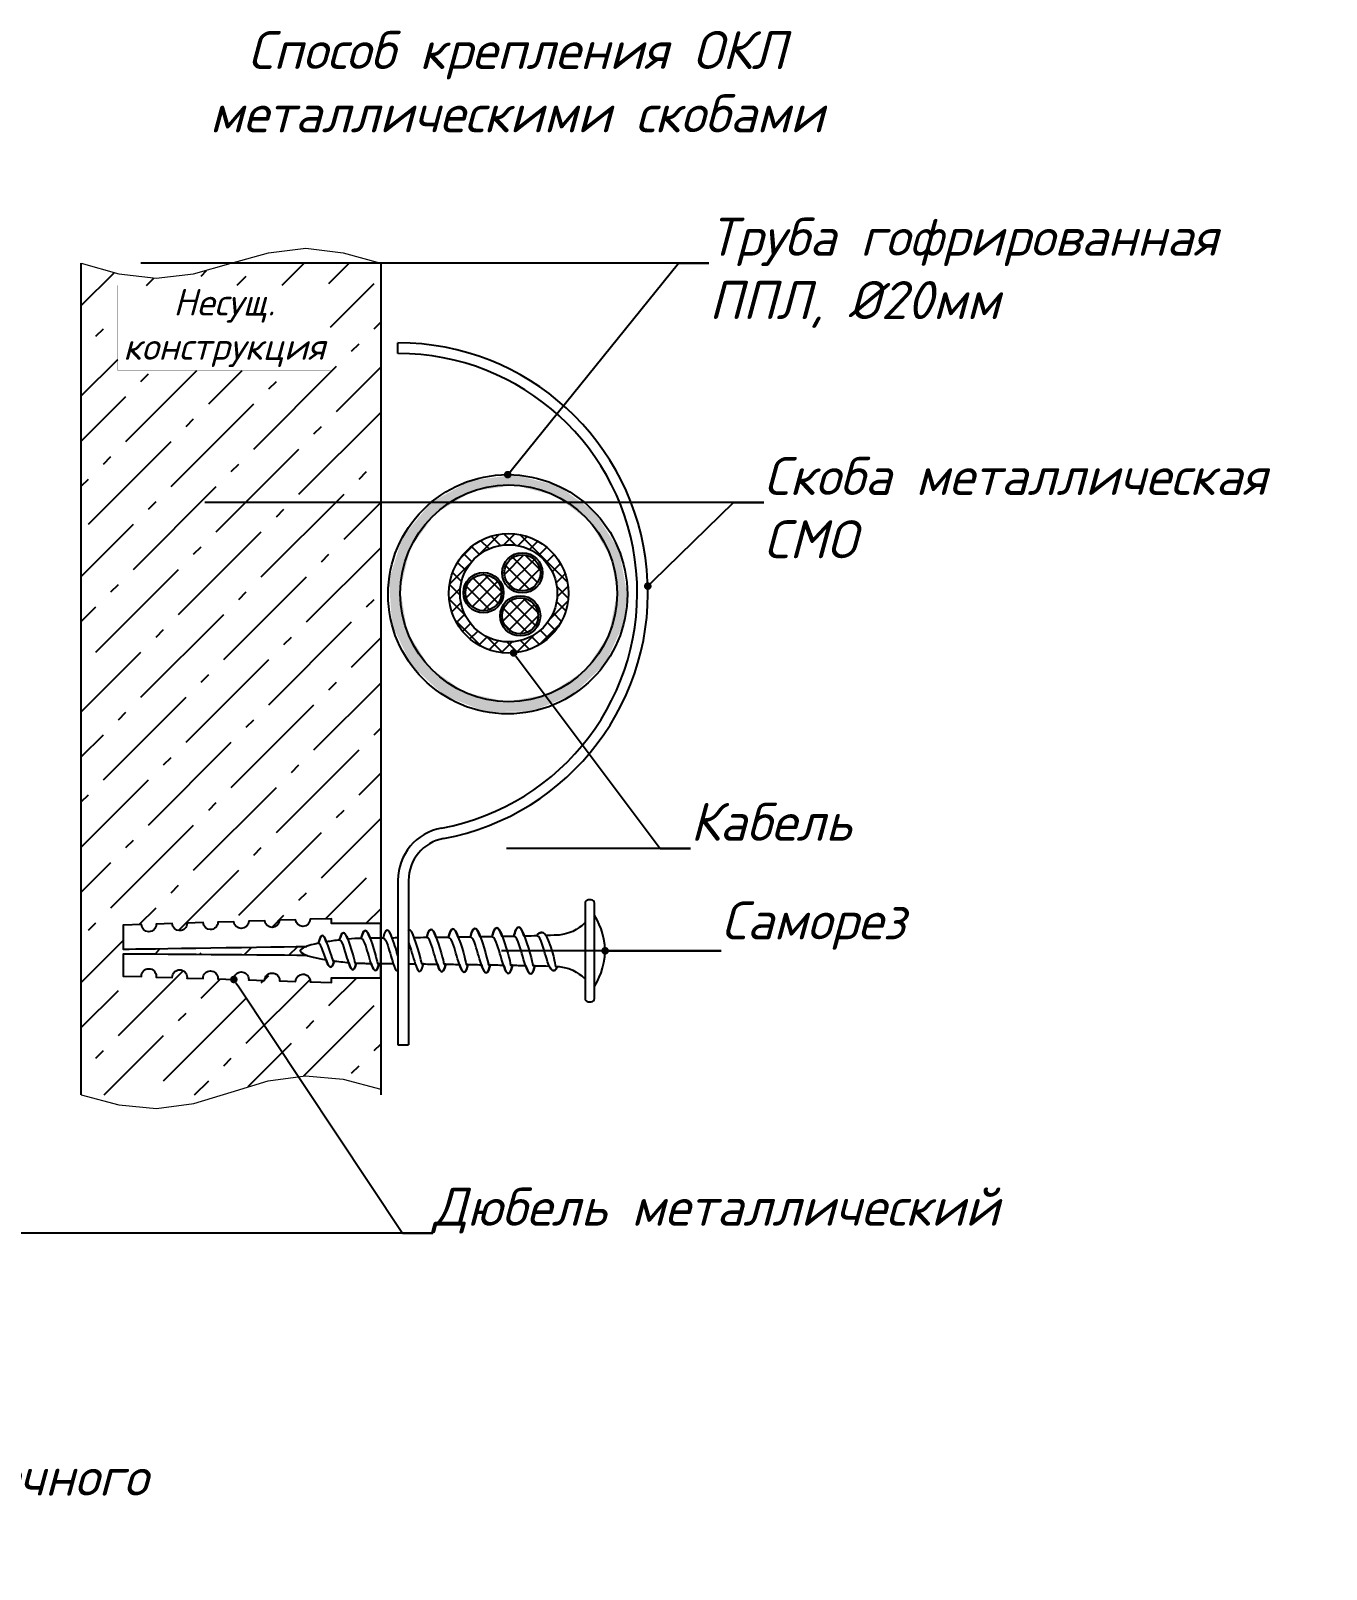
# Model space of a CAD drawing. Extents: x -152830 to 1281226, y -304852 to -2349.
# Drawn here: x 1105793 to 1114320, y -73622 to -63497 of the extents above; entities that cross this region are included whole.
import ezdxf
from ezdxf import colors
from ezdxf.entities.mleader import LeaderData, LeaderLine
from ezdxf.math import Vec2, Vec3

# ---------------------------------------------------------------- set-up
doc = ezdxf.new("R2010")
doc.units = 0
doc.header["$LTSCALE"] = 100
doc.layers.add('Текст', color=7, linetype='Continuous', lineweight=15)
doc.styles.add('OlympDesign', font='isocpeui.ttf', dxfattribs={"height": 250})

# ---------------------------------------------------------------- blocks, each defined once
blk = doc.blocks.new('_Dot')
at = {"color": 0, "linetype": 'ByBlock', "lineweight": -2}
blk.add_line((-0.5, 0), (-1, 0), dxfattribs=at)
at = {"color": 0, "linetype": 'ByBlock', "const_width": 0.5}
blk.add_lwpolyline([(-0.25, 0, 1), (0.25, 0, 1)], format="xyb", close=True, dxfattribs=at)

msp = doc.modelspace()

# ---------------------------------------------------------------- hatches: boundary and pattern name
h = msp.add_hatch(color=256)
h.paths.add_polyline_path([(1109720.141797, -67205.487733), (1109664.639575, -66915.081976), (1109505.956392, -66665.611242), (1109266.459916, -66492.240431), (1108979.909098, -66419.407551), (1108686.695574, -66457.378981), (1108428.150144, -66600.802342), (1108240.716861, -66829.460962), (1108150.81595, -67111.123573), (1108171.119666, -67406.087569), (1108298.766038, -67672.775409), (1108515.762285, -67873.5953), (1108791.521044, -67980.240069), (1109087.171906, -67977.677279), (1109361.040509, -67866.268176), (1109574.522875, -67661.716767), (1109697.526953, -67392.856214)])
h.paths.add_polyline_path([(1109652.191195, -67199.302962), (1109596.740703, -67475.052992), (1109439.009665, -67707.934412), (1109203.51924, -67861.743045), (1108926.879204, -67912.567517), (1108652.096531, -67852.50656), (1108421.889443, -67690.897362), (1108272.04636, -67452.863989), (1108225.862166, -67175.411549), (1108290.51674, -66901.673313), (1108455.958764, -66674.205132), (1108696.468313, -66528.369633), (1108974.655328, -66486.838671), (1109247.272341, -66556.068727), (1109471.937805, -66725.297168), (1109613.724812, -66968.215427)])

# ---------------------------------------------------------------- linework, layer by layer
at = {"color": 7, "lineweight": 18}
for p, q in [((1107111.394857, -65026.735512), (1107357.711861, -64957.066542)), ((1107357.711861, -64957.066542), (1107604.028864, -64928.20871)), ((1107604.028864, -64928.20871), (1107850.345868, -64957.066542)), ((1107850.345868, -64957.066542), (1108096.662872, -65026.735512)), ((1106126.126843, -65026.735512), (1106372.443846, -65096.404481)), ((1106372.443846, -65096.404481), (1106618.76085, -65125.262313)), ((1106618.76085, -65125.262313), (1106865.077854, -65096.404481)), ((1106865.077854, -65096.404481), (1107111.394857, -65026.735512)), ((1107356.361271, -70407.481766), (1107602.118842, -70373.848879)), ((1107602.118842, -70373.848879), (1107848.995279, -70397.931656)), ((1107111.394857, -70481.925791), (1107356.361271, -70407.481766)), ((1107848.995279, -70397.931656), (1108096.662872, -70462.82557)), ((1106126.126843, -70501.026012), (1106373.794436, -70565.919926)), ((1106373.794436, -70565.919926), (1106620.670872, -70590.002703)), ((1106620.670872, -70590.002703), (1106866.428443, -70556.369816)), ((1106866.428443, -70556.369816), (1107111.394857, -70481.925791))]:
    msp.add_line(p, q, dxfattribs=at)
for p, q in [((1106126.126843, -70501.026012), (1106126.126843, -65026.735512)), ((1106126.126843, -65305.725245), (1106342.424872, -65089.427216)), ((1106914.865443, -65110.956341), (1106950.813854, -65075.00793)), ((1107447.819631, -65171.971849), (1107593.055968, -65026.735512)), ((1107756.322512, -65160.453816), (1107890.040816, -65026.735512)), ((1108096.662872, -65026.735512), (1108096.662872, -70501.026012)), ((1106556.224645, -65172.61229), (1106603.688384, -65125.148552)), ((1107150.834783, -65171.971849), (1107211.850291, -65110.956341)), ((1107766.502321, -65447.258855), (1108053.30736, -65160.453816)), ((1106221.900797, -65506.936139), (1106271.398272, -65457.438664)), ((1108053.30736, -65457.438664), (1108096.662872, -65414.083152)), ((1107904.814936, -65605.931088), (1107954.312411, -65556.433613)), ((1108210.18715, -65620.291219), (1108210.18715, -65550.291219)), ((1106126.126843, -65899.694941), (1106366.505122, -65659.316662)), ((1107261.347765, -66249.398259), (1107805.819987, -65704.926037)), ((1107805.819987, -66001.910885), (1108096.662872, -65711.068001)), ((1106419.890696, -66199.900784), (1106887.180804, -65732.610676)), ((1106518.885645, -65803.920987), (1106568.38312, -65754.423512)), ((1106964.362917, -65952.413411), (1107184.165652, -65732.610676)), ((1107360.342715, -65853.418461), (1107409.840189, -65803.920987)), ((1106126.126843, -66196.679789), (1106419.890696, -65902.915936)), ((1106716.875544, -66496.885632), (1107261.347765, -65952.413411)), ((1107558.332614, -66546.383107), (1108096.662872, -66008.052849)), ((1106815.870493, -66100.905835), (1106865.367968, -66051.40836)), ((1107657.327563, -66150.403309), (1107706.825038, -66100.905835)), ((1106172.403322, -66744.373006), (1106716.875544, -66199.900784)), ((1106271.398272, -66348.393208), (1106320.895746, -66298.895733)), ((1107013.860392, -66793.87048), (1107558.332614, -66249.398259)), ((1107112.855341, -66397.890683), (1107162.352816, -66348.393208)), ((1107954.312411, -66447.388158), (1108003.809886, -66397.890683)), ((1106126.126843, -66493.664637), (1106172.403322, -66447.388158)), ((1106469.388171, -67041.357854), (1107013.860392, -66496.885632)), ((1106568.38312, -66645.378056), (1106617.880595, -66595.880582)), ((1107310.84524, -67090.855328), (1107855.317462, -66546.383107)), ((1107855.317462, -66843.367955), (1108096.662872, -66602.022545)), ((1107409.840189, -66694.875531), (1107459.337664, -66645.378056)), ((1106126.126843, -67087.634333), (1106469.388171, -66744.373006)), ((1106766.373019, -67338.342702), (1107310.84524, -66793.87048)), ((1108740.180663, -66948.454248), (1108878.420905, -66810.214006)), ((1108885.671033, -66883.772032), (1108824.434711, -66822.535711)), ((1108906.685555, -66880.944305), (1108979.92605, -66807.703809)), ((1108983.32984, -66882.435891), (1108907.680677, -66806.786727)), ((1109001.16723, -66885.457579), (1109061.480885, -66825.143924)), ((1109325.647293, -67125.758394), (1109012.371155, -66812.482256)), ((1106865.367968, -66942.362904), (1106914.865443, -66892.86543)), ((1107607.830088, -67387.840176), (1108096.662872, -66899.007393)), ((1108616.526362, -66973.113599), (1108712.637223, -66877.002738)), ((1108747.063374, -66943.154273), (1108694.463438, -66890.554336)), ((1108809.520711, -66906.61666), (1108754.347229, -66851.443178)), ((1109075.592421, -66910.027337), (1109130.349066, -66855.270693)), ((1109136.739326, -66947.875382), (1109189.203739, -66895.410969)), ((1107706.825038, -66991.860379), (1107756.322512, -66942.362904)), ((1108549.73763, -67138.897281), (1108687.977872, -67000.657039)), ((1108655.852904, -67049.933702), (1108601.733799, -66995.814596)), ((1108695.926668, -66991.012516), (1108643.636843, -66938.722691)), ((1108910.654857, -67074.964902), (1109039.381049, -66946.23871)), ((1109076.249079, -67173.345028), (1108920.042327, -67017.138276)), ((1108940.689226, -67143.925482), (1109108.341628, -66976.273079)), ((1109129.465123, -67127.566123), (1108965.821232, -66963.922232)), ((1109146.023412, -67045.129462), (1109048.257893, -66947.363943)), ((1109186.678902, -66996.930755), (1109239.059742, -66944.549915)), ((1109225.480485, -67057.124121), (1109279.953071, -67002.651535)), ((1106221.900797, -67585.830075), (1106766.373019, -67041.357854)), ((1107063.357867, -67635.32755), (1107607.830088, -67090.855328)), ((1108628.44696, -67121.522707), (1108569.556716, -67062.632463)), ((1108658.664776, -67227.960033), (1108805.803238, -67080.821571)), ((1108698.181546, -67287.438212), (1108865.281417, -67120.338342)), ((1108869.704036, -67263.784833), (1108704.019064, -67098.099861)), ((1108891.342536, -67186.428384), (1108781.375514, -67076.461362)), ((1108973.253999, -67169.344898), (1108924.042457, -67120.133356)), ((1109003.22409, -67180.385567), (1109144.801714, -67038.807943)), ((1109251.279259, -67130.320297), (1109310.96151, -67070.638045)), ((1106320.895746, -67189.850278), (1106370.393221, -67140.352803)), ((1107162.352816, -67239.347752), (1107211.850291, -67189.850278)), ((1108547.227433, -67240.402426), (1108620.467929, -67167.161931)), ((1108619.068581, -67211.139276), (1108549.353694, -67141.42439)), ((1108813.538668, -67306.614414), (1108661.189483, -67154.26523)), ((1108770.824059, -67313.790648), (1108891.633853, -67192.980855)), ((1108901.19392, -67381.410687), (1109048.826612, -67233.777994)), ((1109132.033959, -67328.124858), (1109034.344013, -67230.434912)), ((1109331.342821, -67230.448872), (1109255.693658, -67154.799708)), ((1109257.951183, -67222.643322), (1109329.601702, -67150.992803)), ((1106126.126843, -67384.619182), (1106221.900797, -67288.845227)), ((1108003.809886, -67288.845227), (1108053.30736, -67239.347752)), ((1108653.955659, -67345.021304), (1108546.988043, -67238.053689)), ((1108564.667548, -67321.957261), (1108624.981203, -67261.643606)), ((1108594.794317, -67390.825442), (1108649.550962, -67336.068797)), ((1109062.283514, -67456.364311), (1108906.10456, -67300.185357)), ((1108941.129492, -67440.470064), (1109107.88599, -67273.713566)), ((1109115.495539, -67410.581387), (1108951.887484, -67246.973332)), ((1109209.26497, -67370.324485), (1109329.255741, -67250.333714)), ((1109286.68637, -67383.782319), (1109231.512888, -67328.608837)), ((1109315.593837, -67313.694837), (1109254.357516, -67252.458516)), ((1106518.885645, -67882.814923), (1107063.357867, -67338.342702)), ((1106617.880595, -67486.835126), (1106667.378069, -67437.337651)), ((1107360.342715, -67932.312398), (1107904.814936, -67387.840176)), ((1108760.084869, -67550.145464), (1108587.984084, -67378.044679)), ((1108634.934593, -67449.680115), (1108687.399006, -67397.215702)), ((1108959.273664, -67452.349411), (1108910.11946, -67403.195207)), ((1109014.381296, -67466.213209), (1109133.629135, -67346.96537)), ((1109141.996811, -67536.587593), (1109276.111217, -67402.473187)), ((1109247.575212, -67443.666111), (1109194.975276, -67391.066174)), ((1107459.337664, -67536.332601), (1107508.835139, -67486.835126)), ((1107904.814936, -67684.825025), (1108096.662872, -67492.977089)), ((1108684.073539, -67499.536118), (1108736.454379, -67447.155278)), ((1108742.175159, -67540.429447), (1108796.647745, -67485.956861)), ((1108900.07586, -67591.141505), (1108793.108245, -67484.17389)), ((1108810.16167, -67571.437886), (1108869.843921, -67511.755634)), ((1108890.516427, -67590.078078), (1108962.166947, -67518.427559)), ((1108996.705158, -67588.775854), (1108926.990272, -67519.060968)), ((1108989.857338, -67589.732117), (1109109.848109, -67469.741346)), ((1109075.497086, -67568.572832), (1109016.606842, -67509.682588)), ((1109142.314952, -67536.39575), (1109088.195847, -67482.276644)), ((1109199.406858, -67494.492706), (1109147.117033, -67442.202881)), ((1106126.126843, -67978.588878), (1106518.885645, -67585.830075)), ((1106815.870493, -68179.799771), (1107360.342715, -67635.32755)), ((1106914.865443, -67783.819974), (1106964.362917, -67734.322499)), ((1107657.327563, -68229.297246), (1108096.662872, -67789.961937)), ((1107756.322512, -67833.317449), (1107805.819987, -67783.819974)), ((1106271.398272, -68427.287145), (1106815.870493, -67882.814923)), ((1107112.855341, -68476.78462), (1107657.327563, -67932.312398)), ((1106370.393221, -68031.307347), (1106419.890696, -67981.809873)), ((1107211.850291, -68080.804822), (1107261.347765, -68031.307347)), ((1106126.126843, -68275.573726), (1106271.398272, -68130.302297)), ((1108053.30736, -68130.302297), (1108096.662872, -68086.946785)), ((1106568.38312, -68724.271993), (1107112.855341, -68179.799771)), ((1107409.840189, -68773.769468), (1107954.312411, -68229.297246)), ((1106667.378069, -68328.292195), (1106716.875544, -68278.794721)), ((1107508.835139, -68377.78967), (1107558.332614, -68328.292195)), ((1106126.126843, -68869.543422), (1106568.38312, -68427.287145)), ((1107954.312411, -68526.282094), (1108096.662872, -68383.931633)), ((1106126.126843, -68572.558574), (1106172.403322, -68526.282094)), ((1106865.367968, -69021.256841), (1107409.840189, -68476.78462)), ((1106964.362917, -68625.277044), (1107013.860392, -68575.779569)), ((1107805.819987, -68674.774518), (1107855.317462, -68625.277044)), ((1106320.895746, -69268.744214), (1106865.367968, -68724.271993)), ((1107706.825037, -69070.754316), (1108096.662872, -68680.916482)), ((1106419.890696, -68872.764417), (1106469.388171, -68823.266942)), ((1107162.352816, -69318.241689), (1107706.825038, -68773.769468)), ((1107261.347765, -68922.261892), (1107310.84524, -68872.764417)), ((1106126.126843, -69166.52827), (1106320.895746, -68971.759366)), ((1106764.871674, -69418.737983), (1107162.352816, -69021.256841)), ((1106716.875544, -69169.749265), (1106766.373019, -69120.25179)), ((1107732.787393, -69341.776809), (1108003.809886, -69070.754316)), ((1108210.18715, -69088.205638), (1108210.18715, -70170.291219)), ((1108280.18715, -69088.205638), (1108280.18715, -69637.457523)), ((1107558.332613, -69219.24674), (1107607.830088, -69169.749265)), ((1106507.06356, -69379.561249), (1106617.880595, -69268.744214)), ((1107379.467915, -69398.111438), (1107459.337664, -69318.241689)), ((1108003.809886, -69367.739164), (1108096.662872, -69274.886178)), ((1106172.403322, -69417.236638), (1106221.900797, -69367.739164)), ((1106126.126843, -69760.497966), (1106402.262122, -69484.362687)), ((1106617.880595, -69565.729063), (1106646.123367, -69537.48629)), ((1107198.299714, -69579.27964), (1107249.350941, -69528.228412)), ((1107493.022503, -69581.541698), (1107550.964728, -69523.599473)), ((1106903.57693, -69577.017581), (1106914.865445, -69565.729065)), ((1108280.18715, -69637.457523), (1108280.18715, -70170.291219)), ((1106370.393221, -70110.201284), (1106797.236426, -69683.358079)), ((1106914.865443, -69862.713911), (1107039.544955, -69738.034398)), ((1107211.850291, -70159.698759), (1107631.434572, -69740.114478)), ((1107310.84524, -69763.718961), (1107327.4084, -69747.155802)), ((1107333.122098, -69741.442104), (1107360.342715, -69714.221487)), ((1107756.322512, -69912.211385), (1107938.541261, -69729.992637)), ((1106126.126843, -70057.482814), (1106370.393221, -69813.216436)), ((1106667.378069, -70407.186132), (1107211.850291, -69862.713911)), ((1106766.373019, -70011.206335), (1106815.870493, -69961.70886)), ((1107591.40464, -70374.114105), (1108053.30736, -69912.211385)), ((1107607.830088, -70060.703809), (1107657.327563, -70011.206335)), ((1106276.553341, -70501.026012), (1106667.378069, -70110.201284)), ((1107223.449987, -70445.083911), (1107508.835139, -70159.698759)), ((1108053.30736, -70209.196233), (1108096.662872, -70165.840722)), ((1108210.18715, -70170.291219), (1108280.18715, -70170.291219)), ((1106221.900797, -70258.693708), (1106271.398272, -70209.196233)), ((1107063.357867, -70308.191183), (1107112.855341, -70258.693708)), ((1107904.814936, -70357.688657), (1107954.312411, -70308.191183)), ((1106870.523038, -70501.026012), (1106964.362917, -70407.186132))]:
    msp.add_line(p, q)
at = {"const_width": 0.07}
msp.add_lwpolyline([(1107766.502321, -65732.610676), (1106366.505122, -65732.610676), (1106366.505122, -65172.61229), (1107766.502321, -65172.61229)], close=True, dxfattribs=at)
for centre, radius in [((1108932.641797, -67205.487733), 787.5), ((1108938.826586, -67199.302962), 713.364608), ((1108938.826586, -67199.302962), 393.75), ((1108938.826586, -67199.302962), 319.977), ((1109028.924461, -67064.514462), 132.47325), ((1109028.901751, -67064.485604), 118.710335), ((1108772.971211, -67195.089837), 132.47325), ((1108772.823551, -67194.980346), 118.827126), ((1109014.946336, -67347.526212), 132.47325), ((1109014.942398, -67347.526473), 118.688063)]:
    msp.add_circle(centre, radius)
for centre, radius, start, end in [((1108210.18715, -67195.291219), 1645, 280.4756816867, 90), ((1108210.18715, -67195.291219), 1575, 280.4756816867, 90), ((1108560.18715, -69088.205638), 350, 100.4756816867, 180), ((1108560.18715, -69088.205638), 280, 100.4756816867, 180)]:
    msp.add_arc(centre, radius, start, end)
for points, knots in [([(1108280.18715, -69637.457523), (1108294.548201, -69637.620064), (1108309.246913, -69637.789352), (1108324.242508, -69637.965387), (1108324.305508, -69638.162262), (1108324.368508, -69638.367012), (1108324.439383, -69638.563887), (1108336.173133, -69672.450012), (1108357.624633, -69729.850887), (1108378.005133, -69638.800137), (1108378.005133, -69638.800137), (1108367.326633, -69638.579637), (1108367.326633, -69638.579637), (1108367.310883, -69638.508762), (1108367.303008, -69638.453637), (1108400.346508, -69638.847387), (1108434.508258, -69639.256887), (1108469.347258, -69639.682137), (1108469.433883, -69639.918387), (1108469.496883, -69640.131012), (1108469.575633, -69640.359387), (1108481.545633, -69674.922762), (1108503.438133, -69733.489137), (1108524.228133, -69640.587762), (1108524.228133, -69640.587762), (1108513.329133, -69640.375137), (1108513.329133, -69640.375137), (1108513.313383, -69640.296387), (1108513.305508, -69640.241262), (1108546.719133, -69640.658637), (1108580.581633, -69641.099637), (1108614.507133, -69641.556387), (1108614.578008, -69641.769012), (1108614.633133, -69641.965887), (1108614.711883, -69642.170637), (1108626.918133, -69677.450637), (1108649.259508, -69737.198262), (1108670.474757, -69642.406887), (1108670.474757, -69642.406887), (1108659.355258, -69642.194262), (1108659.355258, -69642.194262), (1108659.347383, -69642.170637), (1108659.347383, -69642.162762), (1108692.981508, -69642.627387), (1108726.513258, -69643.115637), (1108759.588258, -69643.611762), (1108759.690633, -69643.903137), (1108759.785133, -69644.194512), (1108759.887508, -69644.485887), (1108772.400883, -69680.647887), (1108795.309258, -69741.899637), (1108817.052133, -69644.722137), (1108817.052133, -69644.722137), (1108805.649133, -69644.509512), (1108805.649133, -69644.509512), (1108805.633383, -69644.422887), (1108805.617633, -69644.304762), (1108839.480133, -69644.832387), (1108872.657508, -69645.375762), (1108904.748133, -69645.919137), (1108904.866258, -69646.242012), (1108904.952883, -69646.549137), (1108905.071008, -69646.864137), (1108917.899383, -69683.923887), (1108941.382633, -69746.742762), (1108963.684633, -69647.092512), (1108963.684633, -69647.092512), (1108951.998133, -69646.879887), (1108951.998133, -69646.879887), (1108951.982383, -69646.793262), (1108951.974508, -69646.753887), (1108986.459133, -69647.376012), (1109019.321508, -69648.006012), (1109050.018258, -69648.659637), (1109050.104883, -69648.903762), (1109050.175758, -69649.140012), (1109050.270258, -69649.392012), (1109063.421508, -69687.381012), (1109087.471758, -69751.711887), (1109110.332883, -69650.014137), (1109146.943758, -69650.888262), (1109178.955633, -69651.778137), (1109205.053383, -69652.675887), (1109217.086383, -69679.962762), (1109243.491258, -69702.737262), (1109259.099508, -69655.062012), (1109264.234008, -69655.369137), (1109268.541633, -69655.692012), (1109271.872758, -69656.014887), (1109362.529758, -69664.638012), (1109421.411133, -69716.644512), (1109441.705008, -69737.560512), (1109441.705008, -69737.560512), (1109441.705008, -69866.450637), (1109441.705008, -69866.450637), (1109441.705008, -69878.286762), (1109451.304633, -69887.894262), (1109463.148633, -69887.894262), (1109463.148633, -69887.894262), (1109481.458008, -69887.894262), (1109481.458008, -69887.894262), (1109493.302008, -69887.894262), (1109502.901633, -69878.286762), (1109502.901633, -69866.450637), (1109502.901633, -69866.450637), (1109502.901633, -69787.873887), (1109502.901633, -69787.873887), (1109525.117008, -69751.987512), (1109573.918383, -69660.802887), (1109573.918383, -69552.064887), (1109573.918383, -69443.319012), (1109525.117008, -69352.126512), (1109502.901633, -69316.255887), (1109502.901633, -69316.255887), (1109502.901633, -69237.663387), (1109502.901633, -69237.663387), (1109502.901633, -69225.827262), (1109493.302008, -69216.219762), (1109481.458008, -69216.219762), (1109481.458008, -69216.219762), (1109463.148633, -69216.219762), (1109463.148633, -69216.219762), (1109451.304633, -69216.219762), (1109441.705008, -69225.827262), (1109441.705008, -69237.663387), (1109441.705008, -69237.663387), (1109441.705008, -69366.553512), (1109441.705008, -69366.553512), (1109421.411133, -69387.469512), (1109362.529758, -69439.483887), (1109271.872758, -69448.107012), (1109257.800133, -69449.445762), (1109227.134883, -69450.784512), (1109184.231883, -69452.115387), (1109172.529633, -69433.687887), (1109161.630633, -69430.262262), (1109152.125508, -69430.939512), (1109133.044383, -69432.309762), (1109125.610383, -69453.107637), (1109125.610383, -69453.107637), (1109126.405758, -69453.202137), (1109127.728758, -69453.682512), (1109101.575883, -69454.328262), (1109072.769133, -69454.989762), (1109041.859758, -69455.627637), (1109024.794633, -69410.125887), (1109017.502383, -69399.959262), (1109004.721258, -69396.825012), (1108986.144133, -69392.273262), (1108973.457508, -69456.478137), (1108973.457508, -69456.478137), (1108974.126883, -69456.564762), (1108975.260883, -69456.934887), (1108950.060883, -69457.399512), (1108923.892258, -69457.864137), (1108896.991258, -69458.328762), (1108880.280508, -69413.764137), (1108873.177258, -69403.833762), (1108860.695383, -69400.762512), (1108842.590758, -69396.328887), (1108830.227008, -69458.887887), (1108830.227008, -69458.887887), (1108830.943633, -69458.974512), (1108832.132758, -69459.384012), (1108805.846008, -69459.801387), (1108779.071008, -69460.218762), (1108752.004633, -69460.620387), (1108735.719133, -69417.134637), (1108728.781258, -69407.456262), (1108716.606508, -69404.463762), (1108698.942883, -69400.132512), (1108686.894133, -69461.155887), (1108686.894133, -69461.155887), (1108687.469008, -69461.211012), (1108688.469133, -69461.541762), (1108661.363383, -69461.919762), (1108634.139508, -69462.289887), (1108606.962883, -69462.660012), (1108591.126258, -69420.426387), (1108584.353758, -69410.968512), (1108572.494008, -69408.054762), (1108555.263508, -69403.833762), (1108543.514008, -69463.353012), (1108543.514008, -69463.353012), (1108543.758133, -69463.376637), (1108544.214883, -69463.486887), (1108516.518508, -69463.841262), (1108489.058383, -69464.187762), (1108462.023508, -69464.518512), (1108446.462508, -69423.025137), (1108439.831758, -69413.756262), (1108428.192508, -69410.897637), (1108411.316383, -69406.755387), (1108399.795258, -69465.085512), (1108399.795258, -69465.085512), (1108400.110258, -69465.124887), (1108400.630008, -69465.258762), (1108371.980758, -69465.605262), (1108344.024508, -69465.928137), (1108317.052633, -69466.235262), (1108301.790883, -69425.568762), (1108295.294008, -69416.473137), (1108283.891008, -69413.677512), (1108282.624657, -69413.36725), (1108281.38914, -69413.415233), (1108280.18715, -69413.768465)], [0.62817021652, 0.62817021652, 0.62817021652, 0.62817021652, 0.6320754717, 0.6320754717, 0.6320754717, 0.64150943396, 0.64150943396, 0.64150943396, 0.65094339623, 0.65094339623, 0.65094339623, 0.66037735849, 0.66037735849, 0.66981132075, 0.66981132075, 0.66981132075, 0.67924528302, 0.67924528302, 0.67924528302, 0.68867924528, 0.68867924528, 0.68867924528, 0.69811320755, 0.69811320755, 0.69811320755, 0.70754716981, 0.70754716981, 0.71698113208, 0.71698113208, 0.71698113208, 0.72641509434, 0.72641509434, 0.72641509434, 0.7358490566, 0.7358490566, 0.7358490566, 0.74528301887, 0.74528301887, 0.74528301887, 0.75471698113, 0.75471698113, 0.7641509434, 0.7641509434, 0.7641509434, 0.77358490566, 0.77358490566, 0.77358490566, 0.78301886792, 0.78301886792, 0.78301886792, 0.79245283019, 0.79245283019, 0.79245283019, 0.80188679245, 0.80188679245, 0.81132075472, 0.81132075472, 0.81132075472, 0.82075471698, 0.82075471698, 0.82075471698, 0.83018867925, 0.83018867925, 0.83018867925, 0.83962264151, 0.83962264151, 0.83962264151, 0.84905660377, 0.84905660377, 0.85849056604, 0.85849056604, 0.85849056604, 0.8679245283, 0.8679245283, 0.8679245283, 0.87735849057, 0.87735849057, 0.87735849057, 0.88679245283, 0.88679245283, 0.88679245283, 0.89622641509, 0.89622641509, 0.89622641509, 0.90566037736, 0.90566037736, 0.90566037736, 0.91509433962, 0.91509433962, 0.91509433962, 0.92452830189, 0.92452830189, 0.92452830189, 0.93396226415, 0.93396226415, 0.93396226415, 0.94339622642, 0.94339622642, 0.94339622642, 0.95283018868, 0.95283018868, 0.95283018868, 0.96226415094, 0.96226415094, 0.96226415094, 0.97169811321, 0.97169811321, 0.97169811321, 0.98113207547, 0.98113207547, 0.98113207547, 1, 1, 1, 1.00943396226, 1.00943396226, 1.00943396226, 1.01886792453, 1.01886792453, 1.01886792453, 1.02830188679, 1.02830188679, 1.02830188679, 1.03773584906, 1.03773584906, 1.03773584906, 1.04716981132, 1.04716981132, 1.04716981132, 1.05660377358, 1.05660377358, 1.05660377358, 1.06603773585, 1.06603773585, 1.06603773585, 1.07547169811, 1.07547169811, 1.07547169811, 1.08490566038, 1.08490566038, 1.09433962264, 1.09433962264, 1.09433962264, 1.10377358491, 1.10377358491, 1.10377358491, 1.11320754717, 1.11320754717, 1.11320754717, 1.12264150943, 1.12264150943, 1.1320754717, 1.1320754717, 1.1320754717, 1.14150943396, 1.14150943396, 1.14150943396, 1.15094339623, 1.15094339623, 1.15094339623, 1.16037735849, 1.16037735849, 1.16981132075, 1.16981132075, 1.16981132075, 1.17924528302, 1.17924528302, 1.17924528302, 1.18867924528, 1.18867924528, 1.18867924528, 1.19811320755, 1.19811320755, 1.20754716981, 1.20754716981, 1.20754716981, 1.21698113208, 1.21698113208, 1.21698113208, 1.22641509434, 1.22641509434, 1.22641509434, 1.2358490566, 1.2358490566, 1.24528301887, 1.24528301887, 1.24528301887, 1.25471698113, 1.25471698113, 1.25471698113, 1.2641509434, 1.2641509434, 1.2641509434, 1.27358490566, 1.27358490566, 1.28301886792, 1.28301886792, 1.28301886792, 1.29245283019, 1.29245283019, 1.29245283019, 1.30188679245, 1.30188679245, 1.30188679245, 1.30260850566, 1.30260850566, 1.30260850566, 1.30260850566]), ([(1109502.901633, -69866.450637), (1109502.901633, -69878.286762), (1109493.302008, -69887.894262), (1109481.458008, -69887.894262), (1109481.458008, -69887.894262), (1109463.148633, -69887.894262), (1109463.148633, -69887.894262), (1109451.304633, -69887.894262), (1109441.705008, -69878.286762), (1109441.705008, -69866.450637), (1109441.705008, -69866.450637), (1109441.705008, -69237.663387), (1109441.705008, -69237.663387), (1109441.705008, -69225.827262), (1109451.304633, -69216.219762), (1109463.148633, -69216.219762), (1109463.148633, -69216.219762), (1109481.458008, -69216.219762), (1109481.458008, -69216.219762), (1109493.302008, -69216.219762), (1109502.901633, -69225.827262), (1109502.901633, -69237.663387), (1109502.901633, -69237.663387), (1109502.901633, -69866.450637), (1109502.901633, -69866.450637)], [0, 0, 0, 0, 0.1111111111, 0.1111111111, 0.1111111111, 0.2222222222, 0.2222222222, 0.2222222222, 0.3333333333, 0.3333333333, 0.3333333333, 0.4444444444, 0.4444444444, 0.4444444444, 0.5555555556, 0.5555555556, 0.5555555556, 0.6666666667, 0.6666666667, 0.6666666667, 0.7777777778, 0.7777777778, 0.7777777778, 1, 1, 1, 1]), ([(1107612.77322, -69582.460809), (1107277.585373, -69579.888173), (1106402.262122, -69573.169887), (1106402.262122, -69573.169887), (1106402.262122, -69717.841512), (1106402.262122, -69717.841512), (1106521.678622, -69721.621512), (1106521.678622, -69721.621512), (1106521.631372, -69720.723762), (1106521.410872, -69719.865387), (1106521.410872, -69718.951887), (1106521.410872, -69691.909137), (1106543.334872, -69669.985137), (1106570.377622, -69669.985137), (1106597.428247, -69669.985137), (1106619.352247, -69691.909137), (1106619.352247, -69718.951887), (1106619.352247, -69720.920637), (1106618.997872, -69722.794887), (1106618.769497, -69724.700637), (1106618.769497, -69724.700637), (1106724.451997, -69728.047512), (1106724.451997, -69728.047512), (1106724.420497, -69727.370262), (1106724.247247, -69726.732387), (1106724.247247, -69726.047262), (1106724.247247, -69699.004512), (1106746.179122, -69677.072637), (1106800.264622, -69677.072637), (1106822.188622, -69699.004512), (1106822.188622, -69726.047262), (1106822.188622, -69727.787637), (1106821.857872, -69729.433512), (1106821.676747, -69731.134512), (1106821.676747, -69731.134512), (1106927.225372, -69734.473512), (1106927.225372, -69734.473512), (1106927.209622, -69734.024637), (1106927.091497, -69733.599387), (1106927.091497, -69733.142637), (1106927.091497, -69706.092012), (1106949.015497, -69684.168012), (1106976.066122, -69684.168012), (1107003.108872, -69684.168012), (1107025.032872, -69706.092012), (1107025.032872, -69733.142637), (1107025.032872, -69734.654637), (1107024.725747, -69736.080012), (1107024.583997, -69737.560512), (1107024.583997, -69737.560512), (1107129.998747, -69740.899512), (1107129.998747, -69740.899512), (1107129.998747, -69740.671137), (1107129.927872, -69740.466387), (1107129.927872, -69740.238012), (1107129.927872, -69713.187387), (1107151.859747, -69691.263387), (1107205.945247, -69691.263387), (1107227.869247, -69713.187387), (1107227.869247, -69740.238012), (1107227.869247, -69741.521637), (1107227.593622, -69742.726512), (1107227.491247, -69743.994387), (1107227.491247, -69743.994387), (1107332.772122, -69747.325512), (1107332.772122, -69747.325512), (1107332.772122, -69720.282762), (1107354.703997, -69698.358762), (1107408.789497, -69698.358762), (1107430.713497, -69720.282762), (1107430.713497, -69747.333387), (1107430.713497, -69748.388637), (1107430.469372, -69749.373012), (1107430.406372, -69750.420387), (1107430.406372, -69750.420387), (1107535.679372, -69753.751512), (1107535.679372, -69753.751512), (1107536.049497, -69727.023762), (1107557.768747, -69705.454137), (1107584.583122, -69705.454137), (1107611.633747, -69705.454137), (1107633.557747, -69727.378137), (1107633.557747, -69754.420887), (1107633.557747, -69755.255637), (1107633.352997, -69756.027387), (1107633.313622, -69756.846387), (1107633.313622, -69756.846387), (1107772.858622, -69761.272137), (1107772.858622, -69761.272137), (1107772.858622, -69729.992637), (1107772.858622, -69729.992637), (1108096.662872, -69729.992637), (1108096.662872, -69729.992637), (1108096.662872, -69371.821887), (1108096.662872, -69371.821887), (1107772.858622, -69371.821887), (1107772.858622, -69371.821887), (1107772.858622, -69340.542387), (1107772.858622, -69340.542387), (1107633.282122, -69344.842137), (1107633.282122, -69344.842137), (1107631.833122, -69370.585512), (1107610.688747, -69391.068387), (1107584.583122, -69391.068387), (1107559.509122, -69391.068387), (1107539.065622, -69372.144762), (1107536.191247, -69347.834637), (1107536.191247, -69347.834637), (1107430.524497, -69351.094887), (1107430.524497, -69351.094887), (1107429.500747, -69377.239887), (1107408.135872, -69398.163762), (1107381.746747, -69398.163762), (1107356.381372, -69398.163762), (1107335.756747, -69378.799137), (1107333.268247, -69354.095262), (1107333.268247, -69354.095262), (1107227.766872, -69357.347637), (1107227.766872, -69357.347637), (1107227.191997, -69383.886387), (1107205.582997, -69405.259137), (1107178.902497, -69405.259137), (1107153.245747, -69405.259137), (1107132.439997, -69385.461387), (1107130.345247, -69360.348012), (1107130.345247, -69360.348012), (1107025.009247, -69363.592512), (1107025.009247, -69363.592512), (1107024.891122, -69390.540762), (1107003.030122, -69412.354512), (1106976.066122, -69412.354512), (1106950.117997, -69412.354512), (1106929.107497, -69392.123637), (1106927.414372, -69366.608637), (1106927.414372, -69366.608637), (1106822.125622, -69369.853137), (1106822.125622, -69369.853137), (1106822.133497, -69370.065762), (1106822.188622, -69370.262637), (1106822.188622, -69370.475262), (1106822.188622, -69397.525887), (1106800.264622, -69419.449887), (1106773.221872, -69419.449887), (1106746.990247, -69419.449887), (1106725.759247, -69398.770137), (1106724.491372, -69372.861387), (1106724.491372, -69372.861387), (1106619.202622, -69376.105887), (1106619.202622, -69376.105887), (1106619.218372, -69376.602012), (1106619.352247, -69377.066637), (1106619.352247, -69377.570637), (1106619.352247, -69404.613387), (1106597.428247, -69426.545262), (1106570.377622, -69426.545262), (1106543.862497, -69426.545262), (1106522.403122, -69405.432387), (1106521.568372, -69379.114137), (1106521.568372, -69379.114137), (1106402.262122, -69382.791762), (1106402.262122, -69382.791762), (1106402.262122, -69541.228887), (1106402.262122, -69541.228887), (1107272.579905, -69527.871911), (1107609.756908, -69522.697175)], [0.47083008354, 0.47083008354, 0.47083008354, 0.47083008354, 0.48387096774, 0.48387096774, 0.5, 0.5, 0.51612903226, 0.51612903226, 0.51612903226, 0.53225806452, 0.53225806452, 0.53225806452, 0.54838709677, 0.54838709677, 0.54838709677, 0.56451612903, 0.56451612903, 0.56451612903, 0.58064516129, 0.58064516129, 0.58064516129, 0.59677419355, 0.59677419355, 0.59677419355, 0.61290322581, 0.61290322581, 0.61290322581, 0.62903225806, 0.62903225806, 0.64516129032, 0.64516129032, 0.64516129032, 0.66129032258, 0.66129032258, 0.66129032258, 0.67741935484, 0.67741935484, 0.67741935484, 0.6935483871, 0.6935483871, 0.6935483871, 0.70967741935, 0.70967741935, 0.70967741935, 0.72580645161, 0.72580645161, 0.72580645161, 0.74193548387, 0.74193548387, 0.74193548387, 0.75806451613, 0.75806451613, 0.75806451613, 0.77419354839, 0.77419354839, 0.77419354839, 0.79032258065, 0.79032258065, 0.8064516129, 0.8064516129, 0.8064516129, 0.82258064516, 0.82258064516, 0.82258064516, 0.83870967742, 0.83870967742, 0.83870967742, 0.85483870968, 0.85483870968, 0.87096774194, 0.87096774194, 0.87096774194, 0.88709677419, 0.88709677419, 0.88709677419, 0.90322580645, 0.90322580645, 0.90322580645, 0.91935483871, 0.91935483871, 0.91935483871, 0.93548387097, 0.93548387097, 0.93548387097, 0.95161290323, 0.95161290323, 0.95161290323, 0.96774193548, 0.96774193548, 1, 1, 1.01612903226, 1.01612903226, 1.03225806452, 1.03225806452, 1.04838709677, 1.04838709677, 1.06451612903, 1.06451612903, 1.08064516129, 1.08064516129, 1.08064516129, 1.09677419355, 1.09677419355, 1.09677419355, 1.11290322581, 1.11290322581, 1.11290322581, 1.12903225806, 1.12903225806, 1.12903225806, 1.14516129032, 1.14516129032, 1.14516129032, 1.16129032258, 1.16129032258, 1.16129032258, 1.17741935484, 1.17741935484, 1.17741935484, 1.1935483871, 1.1935483871, 1.1935483871, 1.20967741935, 1.20967741935, 1.20967741935, 1.22580645161, 1.22580645161, 1.22580645161, 1.24193548387, 1.24193548387, 1.24193548387, 1.25806451613, 1.25806451613, 1.25806451613, 1.27419354839, 1.27419354839, 1.27419354839, 1.29032258065, 1.29032258065, 1.29032258065, 1.3064516129, 1.3064516129, 1.3064516129, 1.32258064516, 1.32258064516, 1.32258064516, 1.33870967742, 1.33870967742, 1.33870967742, 1.35483870968, 1.35483870968, 1.35483870968, 1.37096774194, 1.37096774194, 1.37096774194, 1.38709677419, 1.38709677419, 1.38709677419, 1.40322580645, 1.40322580645, 1.41935483871, 1.41935483871, 1.43235953014, 1.43235953014, 1.43235953014, 1.43235953014]), ([(1108210.18715, -69467.426951), (1108197.03619, -69467.569472), (1108184.300225, -69467.705117), (1108172.026633, -69467.833887), (1108157.111383, -69428.041512), (1108150.732633, -69419.142762), (1108139.565883, -69416.402262), (1108123.351258, -69412.433262), (1108112.286883, -69468.456012), (1108112.286883, -69468.456012), (1108112.334133, -69468.463887), (1108112.349883, -69468.463887), (1108077.290383, -69468.826137), (1108048.271008, -69469.117512), (1108026.969133, -69469.322262), (1108012.416133, -69430.537887), (1108006.171258, -69421.836012), (1107995.248633, -69419.158512), (1107979.876633, -69415.386387), (1107969.229633, -69466.644762), (1107968.560258, -69469.968012), (1107943.509883, -69470.629512), (1107912.860383, -69472.558887), (1107879.769633, -69475.567137), (1107867.287758, -69442.980387), (1107861.452383, -69435.381012), (1107851.592883, -69432.963387), (1107836.906008, -69429.364512), (1107826.786633, -69478.788012), (1107826.314133, -69481.119012), (1107796.987633, -69484.544637), (1107767.102008, -69488.647512), (1107738.547258, -69493.301637), (1107738.421258, -69492.955137), (1107738.295258, -69492.616512), (1107738.161383, -69492.270012), (1107726.057508, -69459.935262), (1107720.993883, -69452.784762), (1107712.055758, -69450.603387), (1107699.810133, -69447.603012), (1107688.808758, -69497.711637), (1107687.785008, -69502.523262), (1107618.973258, -69516.454137), (1107567.392008, -69533.708262), (1107567.392008, -69552.049137), (1107567.392008, -69574.571637), (1107644.984383, -69595.432512), (1107736.806883, -69610.521012), (1107738.476383, -69615.356262), (1107740.208883, -69620.333262), (1107742.020133, -69625.562262), (1107751.147258, -69651.912012), (1107774.110758, -69689.404887), (1107789.955258, -69618.600762), (1107789.955258, -69618.600762), (1107782.269258, -69617.427387), (1107782.269258, -69617.427387), (1107782.261383, -69617.395887), (1107782.261383, -69617.388012), (1107817.360258, -69622.239012), (1107852.994633, -69626.215887), (1107885.967258, -69629.106012), (1107886.313758, -69630.114012), (1107886.644508, -69631.106262), (1107886.998883, -69632.122137), (1107897.645883, -69662.866137), (1107917.097133, -69714.888387), (1107935.579758, -69632.728512), (1107954.771133, -69633.815262), (1107972.088258, -69634.398012), (1107986.601883, -69634.398012), (1107986.601883, -69634.398012), (1108003.785133, -69634.563387), (1108034.119633, -69634.862637), (1108034.143258, -69634.933512), (1108034.166883, -69634.988637), (1108034.190508, -69635.051637), (1108045.443883, -69667.567512), (1108066.037008, -69722.629512), (1108085.574883, -69635.374512), (1108112.460133, -69635.650137), (1108143.999508, -69635.973012), (1108179.161383, -69636.351012), (1108179.216508, -69636.508512), (1108179.263758, -69636.666012), (1108179.318883, -69636.823512), (1108186.649294, -69657.991331), (1108197.853048, -69688.531997), (1108210.18715, -69684.759675)], [1.32578121076, 1.32578121076, 1.32578121076, 1.32578121076, 1.33018867925, 1.33018867925, 1.33018867925, 1.33962264151, 1.33962264151, 1.33962264151, 1.34905660377, 1.34905660377, 1.35849056604, 1.35849056604, 1.35849056604, 1.3679245283, 1.3679245283, 1.3679245283, 1.37735849057, 1.37735849057, 1.37735849057, 1.38679245283, 1.38679245283, 1.38679245283, 1.39622641509, 1.39622641509, 1.39622641509, 1.40566037736, 1.40566037736, 1.40566037736, 1.41509433962, 1.41509433962, 1.41509433962, 1.42452830189, 1.42452830189, 1.42452830189, 1.43396226415, 1.43396226415, 1.43396226415, 1.44339622642, 1.44339622642, 1.44339622642, 1.45283018868, 1.45283018868, 1.45283018868, 1.46226415094, 1.46226415094, 1.46226415094, 1.47169811321, 1.47169811321, 1.47169811321, 1.48113207547, 1.48113207547, 1.48113207547, 1.49056603774, 1.49056603774, 1.49056603774, 1.5, 1.5, 1.50943396226, 1.50943396226, 1.50943396226, 1.51886792453, 1.51886792453, 1.51886792453, 1.52830188679, 1.52830188679, 1.52830188679, 1.53773584906, 1.53773584906, 1.53773584906, 1.54716981132, 1.54716981132, 1.54716981132, 1.55660377358, 1.55660377358, 1.55660377358, 1.56603773585, 1.56603773585, 1.56603773585, 1.57547169811, 1.57547169811, 1.57547169811, 1.58490566038, 1.58490566038, 1.58490566038, 1.59433962264, 1.59433962264, 1.59433962264, 1.60035439344, 1.60035439344, 1.60035439344, 1.60035439344]), ([(1107738.161383, -69492.270012), (1107726.057508, -69459.935262), (1107720.993883, -69452.784762), (1107712.055758, -69450.603387), (1107699.203758, -69447.453387), (1107687.698383, -69502.924887), (1107687.698383, -69502.924887), (1107698.235133, -69504.137637), (1107707.196883, -69528.061887), (1107719.489758, -69560.829762), (1107728.656258, -69586.951137), (1107742.020133, -69625.562262), (1107751.147258, -69651.912012), (1107774.110758, -69689.404887), (1107789.955258, -69618.600762), (1107789.955258, -69618.600762), (1107782.269258, -69617.427387), (1107782.269258, -69617.427387), (1107767.125633, -69569.838762), (1107738.161383, -69492.270012)], [0, 0, 0, 0, 0.125, 0.125, 0.125, 0.25, 0.25, 0.375, 0.375, 0.375, 0.5, 0.5, 0.5, 0.625, 0.625, 0.625, 0.75, 0.75, 1, 1, 1, 1]), ([(1107882.077008, -69481.670262), (1107867.957133, -69443.870262), (1107862.043008, -69435.522762), (1107851.592883, -69432.963387), (1107836.559508, -69429.277887), (1107826.290508, -69481.237137), (1107826.290508, -69481.237137), (1107839.197633, -69482.426262), (1107849.096508, -69510.610887), (1107864.153508, -69553.435137), (1107871.374883, -69586.990512), (1107886.998883, -69632.122137), (1107897.661633, -69662.913387), (1107917.160133, -69715.077387), (1107935.674258, -69632.319012), (1107935.674258, -69632.319012), (1107925.980133, -69632.137887), (1107925.980133, -69632.137887), (1107915.963133, -69572.343012), (1107882.077008, -69481.670262)], [0, 0, 0, 0, 0.125, 0.125, 0.125, 0.25, 0.25, 0.375, 0.375, 0.375, 0.5, 0.5, 0.5, 0.625, 0.625, 0.625, 0.75, 0.75, 1, 1, 1, 1]), ([(1108027.465258, -69470.621637), (1108012.542133, -69430.679637), (1108006.297258, -69421.859637), (1107995.248633, -69419.158512), (1107979.364758, -69415.268262), (1107968.528758, -69470.141262), (1107968.528758, -69470.141262), (1107982.152508, -69471.409137), (1107992.618383, -69501.184512), (1108008.510133, -69546.418512), (1108017.676633, -69587.376387), (1108034.190508, -69635.051637), (1108045.451758, -69667.575387), (1108066.052758, -69722.676762), (1108085.598508, -69635.264262), (1108085.598508, -69635.264262), (1108075.227133, -69635.437512), (1108075.227133, -69635.437512), (1108063.241383, -69566.397387), (1108027.465258, -69470.621637)], [0, 0, 0, 0, 0.125, 0.125, 0.125, 0.25, 0.25, 0.375, 0.375, 0.375, 0.5, 0.5, 0.5, 0.625, 0.625, 0.625, 0.75, 0.75, 1, 1, 1, 1]), ([(1108210.18715, -69587.979456), (1108202.50805, -69558.335059), (1108190.396604, -69516.983956), (1108172.451883, -69468.952137), (1108157.221633, -69428.167512), (1108150.842883, -69419.166387), (1108139.565883, -69416.402262), (1108123.351258, -69412.433262), (1108112.286883, -69468.456012), (1108112.286883, -69468.456012), (1108126.202008, -69469.755387), (1108136.880508, -69500.145012), (1108153.103008, -69546.331887), (1108162.458508, -69588.140262), (1108179.318883, -69636.823512), (1108186.649294, -69657.991331), (1108197.853048, -69688.531997), (1108210.18715, -69684.759675)], [0.87719902917, 0.87719902917, 0.87719902917, 0.87719902917, 1, 1, 1, 1.125, 1.125, 1.125, 1.25, 1.25, 1.375, 1.375, 1.375, 1.5, 1.5, 1.5, 1.57969571313, 1.57969571313, 1.57969571313, 1.57969571313]), ([(1108280.18715, -69496.47826), (1108280.510795, -69497.334394), (1108280.83206, -69498.215159), (1108281.150508, -69499.121262), (1108297.703758, -69546.245262), (1108307.248258, -69588.904137), (1108324.439383, -69638.563887), (1108336.173133, -69672.450012), (1108357.624633, -69729.850887), (1108378.005133, -69638.800137), (1108378.005133, -69638.800137), (1108367.326633, -69638.579637), (1108367.326633, -69638.579637), (1108354.718758, -69567.058887), (1108317.446383, -69467.282637), (1108301.893258, -69425.679012), (1108295.396383, -69416.496762), (1108283.891008, -69413.677512), (1108282.624657, -69413.36725), (1108281.38914, -69413.415233), (1108280.18715, -69413.768465)], [0.37134774199, 0.37134774199, 0.37134774199, 0.37134774199, 0.375, 0.375, 0.375, 0.5, 0.5, 0.5, 0.625, 0.625, 0.625, 0.75, 0.75, 1, 1, 1, 1.125, 1.125, 1.125, 1.13456270005, 1.13456270005, 1.13456270005, 1.13456270005]), ([(1108462.425133, -69465.589512), (1108446.564883, -69423.151137), (1108439.934133, -69413.779887), (1108428.192508, -69410.897637), (1108411.316383, -69406.755387), (1108399.795258, -69465.085512), (1108399.795258, -69465.085512), (1108414.285258, -69466.432137), (1108425.404758, -69498.073887), (1108442.288758, -69546.158637), (1108452.038008, -69589.683762), (1108469.575633, -69640.359387), (1108481.545633, -69674.922762), (1108503.438133, -69733.489137), (1108524.228133, -69640.587762), (1108524.228133, -69640.587762), (1108513.329133, -69640.375137), (1108513.329133, -69640.375137), (1108500.469258, -69567.389637), (1108462.425133, -69465.589512)], [0, 0, 0, 0, 0.125, 0.125, 0.125, 0.25, 0.25, 0.375, 0.375, 0.375, 0.5, 0.5, 0.5, 0.625, 0.625, 0.625, 0.75, 0.75, 1, 1, 1, 1]), ([(1108607.419633, -69463.857012), (1108591.236508, -69420.560262), (1108584.464008, -69410.992137), (1108572.494008, -69408.054762), (1108555.263508, -69403.833762), (1108543.514008, -69463.353012), (1108543.514008, -69463.353012), (1108558.287508, -69464.723262), (1108569.635383, -69497.010762), (1108586.873758, -69546.056262), (1108596.812008, -69590.471262), (1108614.711883, -69642.170637), (1108626.918133, -69677.450637), (1108649.259508, -69737.198262), (1108670.474757, -69642.406887), (1108670.474757, -69642.406887), (1108659.355258, -69642.194262), (1108659.355258, -69642.194262), (1108646.227633, -69567.728262), (1108607.419633, -69463.857012)], [0, 0, 0, 0, 0.125, 0.125, 0.125, 0.25, 0.25, 0.375, 0.375, 0.375, 0.5, 0.5, 0.5, 0.625, 0.625, 0.625, 0.75, 0.75, 1, 1, 1, 1]), ([(1108752.414133, -69461.683512), (1108735.821508, -69417.276387), (1108728.891508, -69407.479887), (1108716.606508, -69404.463762), (1108698.942883, -69400.132512), (1108686.894133, -69461.155887), (1108686.894133, -69461.155887), (1108702.045633, -69462.565512), (1108713.677008, -69495.648387), (1108731.340633, -69545.946012), (1108741.538758, -69591.479262), (1108759.887508, -69644.485887), (1108772.400883, -69680.647887), (1108795.309258, -69741.899637), (1108817.052133, -69644.722137), (1108817.052133, -69644.722137), (1108805.649133, -69644.509512), (1108805.649133, -69644.509512), (1108792.190758, -69568.153512), (1108752.414133, -69461.683512)], [0, 0, 0, 0, 0.125, 0.125, 0.125, 0.25, 0.25, 0.375, 0.375, 0.375, 0.5, 0.5, 0.5, 0.625, 0.625, 0.625, 0.75, 0.75, 1, 1, 1, 1]), ([(1108897.400758, -69459.431262), (1108880.390758, -69413.905887), (1108873.279633, -69403.849512), (1108860.695383, -69400.762512), (1108842.590758, -69396.328887), (1108830.227008, -69458.887887), (1108830.227008, -69458.887887), (1108845.764383, -69460.321137), (1108857.687133, -69494.262387), (1108875.807508, -69545.827887), (1108886.257633, -69592.510887), (1108905.071008, -69646.864137), (1108917.899383, -69683.923887), (1108941.382633, -69746.742762), (1108963.684633, -69647.092512), (1108963.684633, -69647.092512), (1108951.998133, -69646.879887), (1108951.998133, -69646.879887), (1108938.193258, -69568.602387), (1108897.400758, -69459.431262)], [0, 0, 0, 0, 0.125, 0.125, 0.125, 0.25, 0.25, 0.375, 0.375, 0.375, 0.5, 0.5, 0.5, 0.625, 0.625, 0.625, 0.75, 0.75, 1, 1, 1, 1]), ([(1109042.395258, -69457.037262), (1109024.936383, -69410.314887), (1109017.636258, -69400.006512), (1109004.721258, -69396.825012), (1108986.144133, -69392.273262), (1108973.457508, -69456.478137), (1108973.457508, -69456.478137), (1108989.396508, -69457.958637), (1109001.642133, -69492.789762), (1109020.235008, -69545.701887), (1109030.960758, -69593.605512), (1109050.270258, -69649.392012), (1109063.437258, -69687.428262), (1109087.526882, -69751.893012), (1109110.419508, -69649.636137), (1109110.419508, -69649.636137), (1109098.425883, -69649.399887), (1109098.425883, -69649.399887), (1109084.258758, -69569.074887), (1109042.395258, -69457.037262)], [0, 0, 0, 0, 0.125, 0.125, 0.125, 0.25, 0.25, 0.375, 0.375, 0.375, 0.5, 0.5, 0.5, 0.625, 0.625, 0.625, 0.75, 0.75, 1, 1, 1, 1]), ([(1109199.344008, -69483.954012), (1109181.893008, -69437.231637), (1109165.607508, -69429.970887), (1109152.125508, -69430.939512), (1109133.044383, -69432.309762), (1109125.610383, -69453.107637), (1109125.610383, -69453.107637), (1109141.557258, -69454.588137), (1109153.795008, -69489.427137), (1109172.387883, -69542.339262), (1109183.105758, -69590.235012), (1109202.415258, -69646.021512), (1109212.747258, -69675.836262), (1109242.239133, -69706.603887), (1109259.107383, -69655.030512), (1109259.107383, -69655.030512), (1109247.113758, -69654.794262), (1109247.113758, -69654.794262), (1109241.223258, -69595.983762), (1109199.344008, -69483.954012)], [0, 0, 0, 0, 0.125, 0.125, 0.125, 0.25, 0.25, 0.375, 0.375, 0.375, 0.5, 0.5, 0.5, 0.625, 0.625, 0.625, 0.75, 0.75, 1, 1, 1, 1])]:
    msp.add_open_spline(points, degree=3, knots=knots)
for points in [[(1108274.195537, -69418.147617), (1108274.184574, -69418.160449), (1108274.173614, -69418.173304), (1108274.162659, -69418.18618)], [(1108274.195537, -69418.147617), (1108274.184573, -69418.16045), (1108274.173614, -69418.173304), (1108274.162659, -69418.18618)], [(1108278.431763, -69414.50844), (1108278.398012, -69414.526979), (1108278.364291, -69414.545751), (1108278.330599, -69414.564755)], [(1108278.362453, -69414.546862), (1108278.351832, -69414.552803), (1108278.341214, -69414.558767), (1108278.330599, -69414.564755)]]:
    msp.add_open_spline(points, degree=3)

# ---------------------------------------------------------------- texts
at = {"attachment_point": 5, "style": 'OlympDesign'}
for s, insert, char_height, width in [('Способ крепления ОКЛ \\Pметаллическими скобами', (1108993.214103, -63831.57755), 250, 5186.99480697), ('Несущ.\\Pконструкция', (1107066.503722, -65452.611483), 175, 1464.61651873)]:
    msp.add_mtext(s, dxfattribs=dict(at, insert=insert, char_height=char_height, width=width))
at = {"layer": 'Текст', "insert": (1102183.404977, -73255.036088), "char_height": 250, "attachment_point": 4, "style": 'OlympDesign'}
msp.add_mtext_dynamic_manual_height_columns('Схема монтажа потолочного громкоговорителя', width=6364.66280156, gutter_width=1250, heights=[945.103523], dxfattribs=at)

# ---------------------------------------------------------------- leaders
ml = msp.add_multileader_mtext('Standard')
ml.set_content('Труба гофрированная\\PППЛ, %%C20мм', color=256, style='OlympDesign')
ml.set_leader_properties(color=256, linetype='ByLayer', lineweight=-1)
ml.set_arrow_properties(name='DOT')
ml.build(insert=Vec2(0, 0))
ml.multileader.update_dxf_attribs({"text_left_attachment_type": 6, "text_right_attachment_type": 6, "dogleg_length": 2, "arrow_head_size": 50})
ctx = ml.context
ctx.base_point, ctx.char_height, ctx.arrow_head_size, ctx.landing_gap_size, ctx.plane_origin = Vec3(1110257.199854, -65027.067995), 250, 50, 0, Vec3(1108733.516539, -63201.259955)
ctx.left_attachment, ctx.right_attachment = 6, 6
notes = []
notes.append((ctx, [(0, (1, 1, 0), (1110057.199854, -65027.067995), (1, 0), 200, [(0, [(1108932.641797, -66417.987733)], 0, [])])]))
ctx.mtext.insert, ctx.mtext.width, ctx.mtext.flow_direction = Vec3(1110257.199854, -64727.067995), 3701.56875954, 5
ml = msp.add_multileader_mtext('Standard')
ml.set_content('Скоба металлическая\\PСМО', color=256, style='OlympDesign')
ml.set_leader_properties(color=256, linetype='ByLayer', lineweight=-1)
ml.set_arrow_properties(name='DOT')
ml.build(insert=Vec2(0, 0))
ml.multileader.update_dxf_attribs({"text_left_attachment_type": 6, "text_right_attachment_type": 6, "dogleg_length": 2, "arrow_head_size": 50})
ctx = ml.context
ctx.base_point, ctx.char_height, ctx.arrow_head_size, ctx.landing_gap_size, ctx.plane_origin = Vec3(1110618.303517, -66601.642883), 250, 50, 0, Vec3(1109094.620202, -64775.834843)
ctx.left_attachment, ctx.right_attachment = 6, 6
notes.append((ctx, [(0, (1, 1, 0), (1110418.303517, -66601.642883), (1, 0), 200, [(0, [(1109854.610689, -67151.745552)], 0, [])])]))
ctx.mtext.insert, ctx.mtext.width, ctx.mtext.flow_direction = Vec3(1110618.303517, -66301.642883), 3701.56875954, 5
ml = msp.add_multileader_mtext('Standard')
ml.set_content('Кабель', color=256, style='OlympDesign')
ml.set_leader_properties(color=256, linetype='ByLayer', lineweight=-1)
ml.set_arrow_properties(name='DOT')
ml.build(insert=Vec2(0, 0))
ml.multileader.update_dxf_attribs({"text_left_attachment_type": 6, "text_right_attachment_type": 6, "dogleg_length": 2, "arrow_head_size": 50})
ctx = ml.context
ctx.base_point, ctx.char_height, ctx.arrow_head_size, ctx.landing_gap_size, ctx.plane_origin = Vec3(1110134.920373, -68877.746733), 250, 50, 0, Vec3(1108611.237059, -67051.938693)
ctx.left_attachment, ctx.right_attachment = 6, 6
notes.append((ctx, [(0, (1, 1, 0), (1109934.920373, -68877.746733), (1, 0), 200, [(0, [(1108971.723838, -67591.676296)], 0, [])])]))
ctx.mtext.insert, ctx.mtext.flow_direction = Vec3(1110134.920373, -68577.746733), 5
ml = msp.add_multileader_mtext('Standard')
ml.set_content('Саморез', color=256, style='OlympDesign')
ml.set_leader_properties(color=256, linetype='ByLayer', lineweight=-1)
ml.set_arrow_properties(name='DOT')
ml.build(insert=Vec2(0, 0))
ml.multileader.update_dxf_attribs({"text_left_attachment_type": 6, "text_right_attachment_type": 6, "dogleg_length": 2, "arrow_head_size": 50})
ctx = ml.context
ctx.base_point, ctx.char_height, ctx.arrow_head_size, ctx.landing_gap_size, ctx.plane_origin = Vec3(1110337.611211, -69552.064887), 250, 50, 0, Vec3(1108813.927896, -67176.154179)
ctx.left_attachment, ctx.right_attachment = 6, 6
notes.append((ctx, [(0, (1, 1, 0), (1110137.611211, -69552.064887), (1, 0), 200, [(0, [(1109573.918383, -69552.064887)], 0, [])])]))
ctx.mtext.insert, ctx.mtext.flow_direction = Vec3(1110337.611211, -69227.064887), 5
ml = msp.add_multileader_mtext('Standard')
ml.set_content('Дюбель металлический', color=256, style='OlympDesign')
ml.set_leader_properties(color=256, linetype='ByLayer', lineweight=-1)
ml.set_arrow_properties(name='DOT')
ml.build(insert=Vec2(0, 0))
ml.multileader.update_dxf_attribs({"text_left_attachment_type": 6, "text_right_attachment_type": 6, "dogleg_length": 2, "arrow_head_size": 50})
ctx = ml.context
ctx.base_point, ctx.char_height, ctx.arrow_head_size, ctx.landing_gap_size, ctx.plane_origin = Vec3(1108439.45553, -71411.251985), 250, 50, 0, Vec3(1107130.538747, -69735.533262)
ctx.left_attachment, ctx.right_attachment = 6, 6
notes.append((ctx, [(0, (1, 1, 0), (1108239.45553, -71411.251985), (1, 0), 200, [(0, [(1107129.998747, -69740.899512)], 0, [])])]))
ctx.mtext.insert, ctx.mtext.flow_direction = Vec3(1108439.45553, -71111.251985), 5
for ctx, leaders in notes:
    for number, flags, end, landing, length, lines in leaders:
        leader = LeaderData()
        leader.index, (leader.has_last_leader_line, leader.has_dogleg_vector, leader.attachment_direction) = number, flags
        leader.last_leader_point, leader.dogleg_vector, leader.dogleg_length = Vec3(end), Vec3(landing), length
        for number, points, colour, breaks in lines:
            line = LeaderLine()
            line.index, line.vertices, line.color, line.breaks = number, Vec3.list(points), colors.encode_raw_color(colour), breaks
            leader.lines.append(line)
        ctx.leaders.append(leader)

doc.saveas('drawing.dxf')
